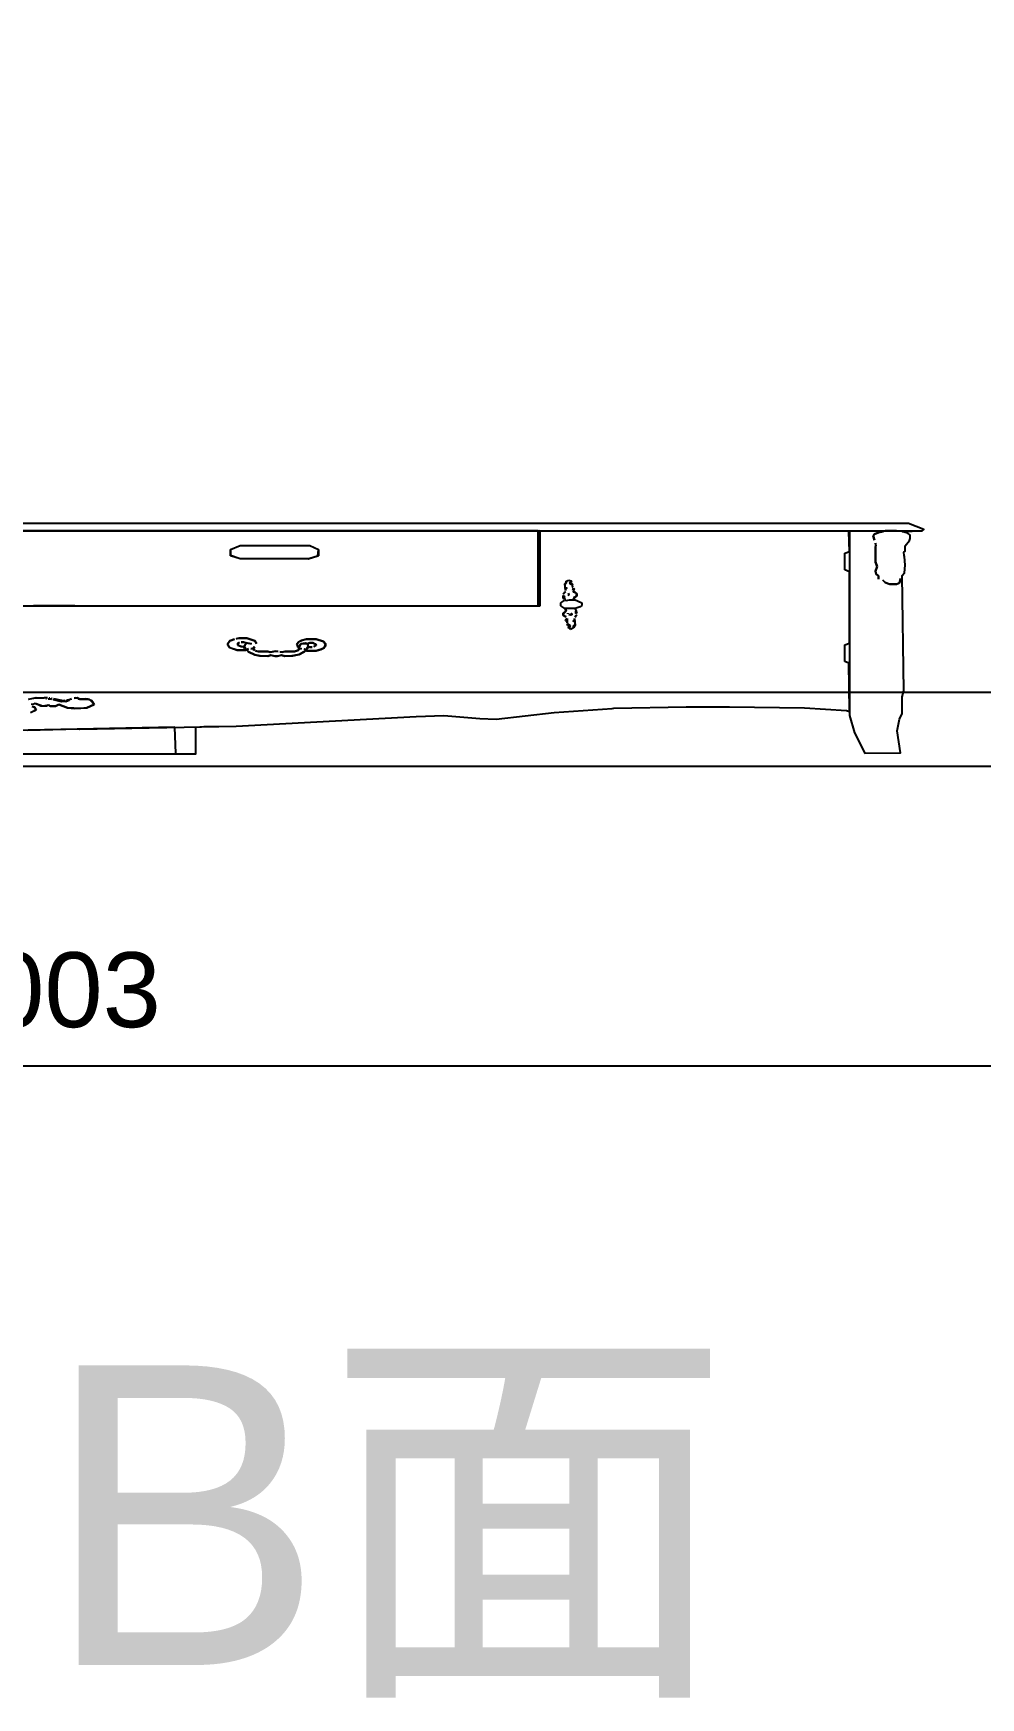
# Model space of a CAD drawing. Header units: inches. Extents: x -9450 to 207408, y -100115 to 6682.
# Drawn here: x 17095 to 17547, y -21844 to -21051 of the extents above; entities that cross this region are included whole.
import ezdxf

# ---------------------------------------------------------------- set-up
doc = ezdxf.new("R2010")
doc.units = ezdxf.units.IN
doc.header["$MEASUREMENT"] = 0
doc.layers.add('furniture', color=5, linetype='Continuous')
doc.layers.add('tag', color=1, linetype='Continuous')
doc.styles.get("Standard").update_dxf_attribs({"font": 'arial.ttf'})
doc.dimstyles.new('DimStyle', dxfattribs={"dimtxt": 100, "dimasz": 50, "dimexe": 0.18, "dimexo": 0.0625, "dimgap": 50, "dimtad": 1, "dimdec": 0, "dimzin": 0, "dimdsep": 46, "dimtxsty": 'Standard', "dimblk": 'ARCHTICK', "dimcen": 0.09, "dimadec": 0, "dimazin": 0, "dimtfac": 1, "dimtdec": 4, "dimtofl": 0, "dimtmove": 0, "dimatfit": 3, "dimfxl": 1, "dimtolj": 1, "dimtzin": 0, "dimarcsym": 0})

# ---------------------------------------------------------------- blocks, each defined once
blk = doc.blocks.new('_ArchTick')
at = {"color": 0, "linetype": 'ByBlock'}
blk.add_lwpolyline([(-0.5, -0.5, 0.4, 0.4, 0), (0.5, 0.5, 0.4, 0.4, 0)], format="xyseb", dxfattribs=at)
blk = doc.blocks.new('*D218')
at = {"color": 0, "linetype": 'ByBlock', "lineweight": -2}
for p, q in [((0, -0.1), (0, -400.2)), ((6002.9, -0.1), (6002.9, -400.2)), ((0, -400), (6002.9, -400))]:
    blk.add_line(p, q, dxfattribs=at)
at = {"layer": 'Defpoints'}
for p in [(0, 0), (6002.9, 0), (6002.9, -400)]:
    blk.add_point(p, dxfattribs=at)
at = {"color": 0, "lineweight": -2, "xscale": 50, "yscale": 50, "zscale": 50, "rotation": 180}
blk.add_blockref('_ArchTick', (0, -400), dxfattribs=at)
at = {"color": 0, "lineweight": -2, "xscale": 50, "yscale": 50, "zscale": 50}
blk.add_blockref('_ArchTick', (6002.9, -400), dxfattribs=at)
at = {"color": 0, "insert": (3001.4, -350), "char_height": 100, "attachment_point": 8}
blk.add_mtext('6003', dxfattribs=at)
blk = doc.blocks.new('柜橱前视')
at = {"linetype": 'Continuous'}
for p, q in [((-3.7245, 2.182), (3.7555, 2.182)), ((2.1689, 2.182), (0.0322, 2.182)), ((2.1689, 1.4654), (2.1689, 2.182)), ((3.5955, 2.1787), (2.1755, 2.182)), ((2.1755, 2.182), (2.1755, 1.462)), ((3.4522, 2.1754), (3.4555, 2.1754)), ((3.4555, 1.9854), (3.4522, 2.1754)), ((3.4555, 2.1754), (3.4555, 0.4154)), ((3.5589, 2.152), (3.5522, 2.1354)), ((3.5522, 2.1354), (3.5589, 2.152)), ((3.5522, 2.1354), (3.5589, 2.0954)), ((3.5589, 2.0954), (3.5522, 2.1354)), ((3.5755, 2.1687), (3.5589, 2.152)), ((3.5589, 2.152), (3.5755, 2.1687)), ((3.6022, 2.182), (3.5755, 2.1687)), ((3.5755, 2.1687), (3.5955, 2.1787)), ((3.6489, 2.182), (3.6022, 2.182)), ((3.5655, 2.0354), (3.5622, 2.0654)), ((3.5622, 2.0654), (3.5622, 1.8854)), ((0.8989, 2.0054), (0.9389, 2.042)), ((0.9389, 2.0387), (0.8989, 2.002)), ((0.8989, 1.9454), (0.8989, 2.0054)), ((0.8989, 2.002), (0.8989, 1.9487)), ((0.9389, 2.042), (0.9489, 2.042)), ((1.2255, 2.0387), (0.9389, 2.0387)), ((0.9489, 2.042), (1.2255, 2.042)), ((1.2255, 2.042), (1.2622, 2.0054)), ((1.2622, 2.002), (1.2255, 2.0387)), ((1.2589, 1.9454), (1.2622, 2.002)), ((1.2622, 2.0054), (1.2622, 1.9454)), ((3.5622, 2.032), (3.5655, 2.0354)), ((3.5622, 1.882), (3.5622, 2.032)), ((0.8989, 1.9487), (0.9389, 1.9187)), ((0.9389, 1.9154), (0.8989, 1.9454)), ((1.2189, 1.9154), (1.2589, 1.9454)), ((1.2622, 1.9454), (1.2222, 1.9154)), ((3.4355, 1.9687), (3.4555, 1.9854)), ((3.4355, 1.8087), (3.4355, 1.9687)), ((0.9389, 1.9187), (0.9522, 1.9187)), ((1.2222, 1.9154), (0.9389, 1.9154)), ((0.9522, 1.9187), (0.9589, 1.9187)), ((0.9589, 1.9187), (1.2189, 1.9154)), ((3.5622, 1.8854), (3.5689, 1.842)), ((3.5689, 1.842), (3.5622, 1.882)), ((3.4555, 1.792), (3.4355, 1.8087)), ((3.4555, 1.1054), (3.4555, 1.792)), ((3.5689, 1.842), (3.5622, 1.7954)), ((3.5622, 1.7954), (3.5689, 1.842)), ((3.5622, 1.7954), (3.5655, 1.7687)), ((3.5655, 1.7687), (3.5622, 1.7954)), ((3.5655, 1.7687), (3.5755, 1.752)), ((3.5755, 1.752), (3.5655, 1.7687)), ((3.5755, 1.752), (3.5755, 1.7187)), ((3.5755, 1.7187), (3.5755, 1.752)), ((3.6622, 1.6854), (3.6655, 1.7254)), ((3.6655, 1.7254), (3.6622, 1.682)), ((2.2789, 1.6754), (2.2855, 1.6854)), ((2.2855, 1.682), (2.2789, 1.672)), ((2.2822, 1.612), (2.2789, 1.6754)), ((2.2789, 1.672), (2.2789, 1.642)), ((2.2855, 1.702), (2.2955, 1.712)), ((2.2955, 1.7087), (2.2855, 1.6987)), ((2.2855, 1.6854), (2.2855, 1.702)), ((2.2855, 1.6987), (2.2855, 1.682)), ((2.2955, 1.712), (2.3055, 1.7054)), ((2.3055, 1.702), (2.2955, 1.7087)), ((2.2989, 1.682), (2.3055, 1.702)), ((2.3089, 1.6987), (2.2989, 1.6854)), ((2.2989, 1.6854), (2.3089, 1.6787)), ((2.3122, 1.6587), (2.2989, 1.682)), ((2.3055, 1.7054), (2.3089, 1.6987)), ((2.3089, 1.6787), (2.3122, 1.6587)), ((2.3122, 1.652), (2.3089, 1.642)), ((2.3122, 1.6454), (2.3122, 1.652)), ((3.6022, 1.6887), (3.5922, 1.712)), ((3.5922, 1.712), (3.6022, 1.6887)), ((3.6155, 1.6754), (3.6022, 1.6887)), ((3.6022, 1.6887), (3.6222, 1.672)), ((3.6489, 1.672), (3.6155, 1.6754)), ((3.6222, 1.672), (3.6489, 1.672)), ((3.6622, 1.682), (3.6489, 1.672)), ((3.6489, 1.672), (3.6589, 1.682)), ((3.6589, 1.682), (3.6622, 1.6854)), ((2.2822, 1.5987), (2.2722, 1.5754)), ((2.2722, 1.5754), (2.2789, 1.5987)), ((2.2789, 1.642), (2.2889, 1.6354)), ((2.2789, 1.5987), (2.2822, 1.5987)), ((2.2889, 1.6354), (2.2822, 1.6287)), ((2.2822, 1.6287), (2.2822, 1.612)), ((2.3089, 1.642), (2.3122, 1.6454)), ((2.3122, 1.612), (2.3155, 1.632)), ((2.3189, 1.6254), (2.3122, 1.612)), ((2.3155, 1.632), (2.3155, 1.6354)), ((2.3155, 1.6354), (2.3189, 1.6254)), ((2.3155, 1.6054), (2.3189, 1.6054)), ((2.3155, 1.5954), (2.3155, 1.6054)), ((2.3255, 1.5854), (2.3155, 1.5954)), ((2.3189, 1.6054), (2.3189, 1.5954)), ((2.3189, 1.5954), (2.3289, 1.582)), ((2.3289, 1.572), (2.3255, 1.5854)), ((2.3289, 1.582), (2.3289, 1.5587)), ((2.2622, 1.492), (2.2789, 1.5187)), ((2.2722, 1.5554), (2.2722, 1.562)), ((2.2722, 1.562), (2.2789, 1.552)), ((2.2722, 1.5387), (2.2722, 1.5554)), ((2.2789, 1.552), (2.2722, 1.542)), ((2.2722, 1.542), (2.2789, 1.5354)), ((2.2789, 1.5254), (2.2722, 1.5387)), ((2.2789, 1.5354), (2.2789, 1.5254)), ((2.2789, 1.5187), (2.2855, 1.5154)), ((2.2855, 1.5154), (2.2989, 1.522)), ((2.2989, 1.5787), (2.2922, 1.572)), ((2.2922, 1.572), (2.2955, 1.562)), ((2.2955, 1.5787), (2.2989, 1.5787)), ((2.2955, 1.562), (2.2955, 1.5787)), ((2.2989, 1.522), (2.3189, 1.522)), ((2.3289, 1.5587), (2.3155, 1.542)), ((2.3155, 1.542), (2.3255, 1.5554)), ((2.3155, 1.542), (2.3189, 1.5254)), ((2.3189, 1.522), (2.3155, 1.542)), ((2.3189, 1.5254), (2.3489, 1.492)), ((2.3255, 1.5554), (2.3289, 1.572)), ((2.1755, 1.462), (-2.1878, 1.462)), ((0.0822, 1.4654), (0.0855, 1.4687)), ((0.0855, 1.4687), (0.2555, 1.4687)), ((0.2555, 1.4687), (2.1689, 1.4654)), ((2.2622, 1.4654), (2.2622, 1.492)), ((2.2789, 1.4387), (2.2622, 1.4654)), ((2.3422, 1.4554), (2.3222, 1.4387)), ((2.3489, 1.4687), (2.3422, 1.4554)), ((2.3489, 1.492), (2.3489, 1.4687)), ((2.2855, 1.412), (2.2722, 1.3854)), ((2.2722, 1.3954), (2.2855, 1.412)), ((2.2722, 1.372), (2.2722, 1.3954)), ((2.2722, 1.3854), (2.2755, 1.3687)), ((2.3189, 1.4387), (2.2789, 1.4387)), ((2.2822, 1.4254), (2.2822, 1.432)), ((2.2822, 1.432), (2.2855, 1.412)), ((2.2855, 1.412), (2.2822, 1.4254)), ((2.2922, 1.3887), (2.2922, 1.3954)), ((2.2922, 1.3954), (2.2922, 1.3887)), ((2.3022, 1.3754), (2.2955, 1.382)), ((2.2955, 1.382), (2.3055, 1.3787)), ((2.3089, 1.3787), (2.3022, 1.3754)), ((2.3055, 1.392), (2.3089, 1.392)), ((2.3055, 1.3787), (2.3055, 1.392)), ((2.3089, 1.392), (2.3089, 1.3787)), ((2.3255, 1.432), (2.3189, 1.4387)), ((2.3222, 1.4387), (2.3289, 1.392)), ((2.3222, 1.4287), (2.3255, 1.432)), ((2.3289, 1.412), (2.3222, 1.4287)), ((2.3222, 1.402), (2.3289, 1.412)), ((2.3289, 1.392), (2.3222, 1.402)), ((2.3289, 1.3787), (2.3222, 1.3554)), ((2.3255, 1.372), (2.3289, 1.3787)), ((2.2855, 1.3587), (2.2722, 1.372)), ((2.2755, 1.3687), (2.2855, 1.3587)), ((2.2822, 1.322), (2.2855, 1.3354)), ((2.2889, 1.3154), (2.2822, 1.322)), ((2.2855, 1.3354), (2.2889, 1.342)), ((2.2889, 1.342), (2.2889, 1.302)), ((2.2889, 1.302), (2.2889, 1.3154)), ((2.3122, 1.3187), (2.3189, 1.3254)), ((2.3222, 1.312), (2.3122, 1.3187)), ((2.3189, 1.3387), (2.3189, 1.342)), ((2.3189, 1.342), (2.3222, 1.2787)), ((2.3189, 1.3254), (2.3189, 1.3387)), ((2.3222, 1.3554), (2.3255, 1.372)), ((2.3222, 1.282), (2.3222, 1.312)), ((2.2922, 1.2754), (2.2889, 1.2954)), ((2.2889, 1.2954), (2.3022, 1.272)), ((2.3022, 1.2687), (2.2922, 1.2754)), ((2.2922, 1.2554), (2.3022, 1.2687)), ((2.3055, 1.242), (2.2922, 1.2554)), ((2.3022, 1.272), (2.2955, 1.2587)), ((2.2955, 1.2587), (2.3022, 1.242)), ((2.3022, 1.242), (2.3155, 1.2554)), ((2.3155, 1.252), (2.3055, 1.242)), ((2.3155, 1.272), (2.3222, 1.282)), ((2.3222, 1.2787), (2.3155, 1.252)), ((2.3155, 1.2554), (2.3155, 1.272)), ((0.8855, 1.0954), (0.8955, 1.1287)), ((0.8955, 1.1287), (0.8855, 1.0954)), ((0.8855, 1.0954), (0.8955, 1.1287)), ((0.8955, 1.1287), (0.8855, 1.0954)), ((0.8855, 1.0954), (0.8955, 1.1287)), ((0.8955, 1.1287), (0.8855, 1.0954)), ((0.8955, 1.1287), (0.9155, 1.1454)), ((0.9155, 1.1454), (0.8955, 1.1287)), ((0.8955, 1.1287), (0.9155, 1.1454)), ((0.9155, 1.1454), (0.8955, 1.1287)), ((0.8955, 1.1287), (0.9155, 1.1454)), ((0.9155, 1.1454), (0.8955, 1.1287)), ((0.9322, 1.1554), (0.9222, 1.1487)), ((0.9222, 1.1487), (0.9289, 1.1554)), ((0.9289, 1.1554), (0.9655, 1.1554)), ((0.9289, 1.1054), (0.9355, 1.112)), ((0.9355, 1.112), (0.9289, 1.1054)), ((0.9289, 1.0887), (0.9289, 1.1054)), ((0.9289, 1.1054), (0.9289, 1.0887)), ((0.9655, 1.1554), (0.9322, 1.1554)), ((0.9422, 1.1154), (0.9522, 1.1154)), ((0.9522, 1.1154), (0.9422, 1.1154)), ((0.9522, 1.1154), (0.9855, 1.0987)), ((0.9655, 1.1054), (0.9522, 1.1154)), ((0.9522, 1.0754), (0.9655, 1.1054)), ((0.9689, 1.1054), (0.9589, 1.0954)), ((0.9655, 1.1554), (0.9989, 1.1287)), ((0.9989, 1.1287), (0.9655, 1.1554)), ((0.9855, 1.0987), (0.9689, 1.1054)), ((0.9989, 1.1287), (1.0055, 1.102)), ((1.0055, 1.102), (0.9989, 1.1287)), ((1.1722, 1.0954), (1.1822, 1.122)), ((1.1789, 1.1154), (1.1722, 1.0954)), ((1.1922, 1.132), (1.1789, 1.1154)), ((1.1822, 1.122), (1.1955, 1.1354)), ((1.1855, 1.092), (1.1922, 1.102)), ((1.2089, 1.1054), (1.1889, 1.0987)), ((1.2122, 1.1454), (1.1922, 1.132)), ((1.1922, 1.102), (1.2189, 1.102)), ((1.1955, 1.1354), (1.2122, 1.1454)), ((1.2055, 1.142), (1.2122, 1.1454)), ((1.2522, 1.1454), (1.2055, 1.142)), ((1.2189, 1.0954), (1.2089, 1.1054)), ((1.2122, 1.1454), (1.2522, 1.1454)), ((1.2522, 1.1454), (1.2122, 1.1454)), ((1.2122, 1.1454), (1.2522, 1.1454)), ((1.2122, 1.1454), (1.2522, 1.1454)), ((1.2522, 1.1454), (1.2122, 1.1454)), ((1.2255, 1.1087), (1.2155, 1.0987)), ((1.2189, 1.102), (1.2255, 1.1087)), ((1.2255, 1.1087), (1.2389, 1.1087)), ((1.2389, 1.1087), (1.2255, 1.1087)), ((1.2389, 1.1087), (1.2489, 1.0987)), ((1.2522, 1.092), (1.2389, 1.1087)), ((1.2522, 1.1454), (1.2822, 1.122)), ((1.2822, 1.122), (1.2522, 1.1454)), ((1.2522, 1.1454), (1.2822, 1.122)), ((1.2822, 1.122), (1.2522, 1.1454)), ((1.2522, 1.1454), (1.2822, 1.122)), ((1.2822, 1.122), (1.2522, 1.1454)), ((1.2822, 1.122), (1.2922, 1.082)), ((1.2922, 1.0954), (1.2822, 1.122)), ((1.2822, 1.122), (1.2922, 1.082)), ((1.2922, 1.0954), (1.2822, 1.122)), ((1.2822, 1.122), (1.2922, 1.0954)), ((1.2922, 1.0954), (1.2822, 1.122)), ((3.4355, 1.092), (3.4555, 1.1054)), ((0.8955, 1.062), (0.8855, 1.0954)), ((0.8855, 1.0954), (0.8955, 1.0654)), ((0.8955, 1.062), (0.8855, 1.0954)), ((0.8855, 1.0954), (0.8955, 1.0654)), ((0.8955, 1.062), (0.8855, 1.0954)), ((0.8855, 1.0954), (0.8955, 1.0654)), ((0.8955, 1.0654), (0.9255, 1.0387)), ((0.8955, 1.0654), (0.9255, 1.0387)), ((0.8955, 1.0654), (0.9255, 1.0387)), ((0.9255, 1.0387), (0.8955, 1.062)), ((0.9255, 1.0387), (0.8955, 1.062)), ((0.9255, 1.0387), (0.8955, 1.062)), ((0.9655, 1.0387), (0.9255, 1.0387)), ((0.9255, 1.0387), (0.9622, 1.0387)), ((0.9655, 1.0387), (0.9255, 1.0387)), ((0.9255, 1.0387), (0.9622, 1.0387)), ((0.9655, 1.0387), (0.9255, 1.0387)), ((0.9255, 1.0387), (0.9622, 1.0387)), ((0.9422, 1.0754), (0.9289, 1.0887)), ((0.9289, 1.0887), (0.9422, 1.0754)), ((0.9555, 1.072), (0.9422, 1.0754)), ((0.9422, 1.0754), (0.9522, 1.0754)), ((0.9589, 1.0954), (0.9555, 1.0687)), ((0.9555, 1.0554), (0.9555, 1.072)), ((0.9555, 1.0687), (0.9622, 1.062)), ((0.9622, 1.062), (0.9555, 1.0554)), ((0.9622, 1.0487), (0.9722, 1.052)), ((0.9622, 1.0487), (0.9722, 1.052)), ((0.9622, 1.0487), (0.9722, 1.052)), ((0.9622, 1.0387), (0.9622, 1.0487)), ((0.9622, 1.0387), (0.9622, 1.0487)), ((0.9622, 1.0387), (0.9622, 1.0487)), ((0.9722, 1.052), (0.9655, 1.0454)), ((0.9722, 1.052), (0.9655, 1.0454)), ((0.9722, 1.052), (0.9655, 1.0454)), ((0.9655, 1.0454), (0.9722, 1.022)), ((0.9655, 1.0454), (0.9722, 1.022)), ((0.9655, 1.0454), (0.9722, 1.022)), ((0.9722, 1.022), (0.9655, 1.0387)), ((0.9722, 1.022), (0.9655, 1.0387)), ((0.9722, 1.022), (0.9655, 1.0387)), ((0.9822, 1.052), (0.9922, 1.0554)), ((0.9889, 1.052), (0.9822, 1.052)), ((0.9989, 1.0387), (0.9889, 1.052)), ((0.9955, 1.0654), (0.9922, 1.0687)), ((0.9922, 1.0687), (0.9955, 1.0654)), ((0.9955, 1.0587), (0.9922, 1.0687)), ((0.9922, 1.0687), (0.9989, 1.0687)), ((0.9989, 1.0687), (0.9922, 1.0454)), ((0.9922, 1.0554), (0.9955, 1.0587)), ((0.9922, 1.0454), (0.9989, 1.0387)), ((1.0022, 1.032), (1.0122, 1.0254)), ((1.0122, 1.0254), (1.0022, 1.032)), ((1.1789, 1.0387), (1.1622, 1.0254)), ((1.1622, 1.0254), (1.1789, 1.0387)), ((1.1722, 1.0954), (1.1755, 1.072)), ((1.1822, 1.0554), (1.1722, 1.0954)), ((1.1755, 1.072), (1.1855, 1.072)), ((1.1889, 1.0987), (1.1789, 1.0587)), ((1.1789, 1.0587), (1.1922, 1.052)), ((1.1789, 1.0387), (1.1822, 1.0554)), ((1.1855, 1.052), (1.1789, 1.0387)), ((1.2089, 1.032), (1.1822, 0.9987)), ((1.2089, 1.032), (1.1822, 0.9987)), ((1.2089, 1.032), (1.1822, 0.9987)), ((1.1855, 1.072), (1.1855, 1.092)), ((1.1922, 1.052), (1.1855, 1.052)), ((1.2089, 1.0387), (1.2022, 1.052)), ((1.2022, 1.052), (1.2155, 1.0487)), ((1.2089, 1.0387), (1.2022, 1.052)), ((1.2022, 1.052), (1.2155, 1.0487)), ((1.2089, 1.0387), (1.2022, 1.052)), ((1.2022, 1.052), (1.2155, 1.0487)), ((1.2022, 1.022), (1.2089, 1.0387)), ((1.2022, 1.022), (1.2089, 1.0387)), ((1.2022, 1.022), (1.2089, 1.0387)), ((1.2155, 1.0487), (1.2089, 1.0454)), ((1.2155, 1.0487), (1.2089, 1.0454)), ((1.2155, 1.0487), (1.2089, 1.0454)), ((1.2089, 1.0454), (1.2122, 1.032)), ((1.2089, 1.0454), (1.2122, 1.032)), ((1.2089, 1.0454), (1.2122, 1.032)), ((1.2522, 1.032), (1.2089, 1.032)), ((1.2522, 1.032), (1.2089, 1.032)), ((1.2522, 1.032), (1.2089, 1.032)), ((1.2122, 1.062), (1.2189, 1.0687)), ((1.2189, 1.0554), (1.2122, 1.062)), ((1.2122, 1.032), (1.2522, 1.032)), ((1.2122, 1.032), (1.2522, 1.032)), ((1.2122, 1.032), (1.2522, 1.032)), ((1.2155, 1.0987), (1.2189, 1.0754)), ((1.2222, 1.072), (1.2155, 1.0654)), ((1.2155, 1.0654), (1.2189, 1.0554)), ((1.2189, 1.0687), (1.2189, 1.0954)), ((1.2189, 1.0754), (1.2255, 1.0687)), ((1.2355, 1.0687), (1.2222, 1.072)), ((1.2255, 1.0687), (1.2355, 1.0687)), ((1.2422, 1.072), (1.2522, 1.092)), ((1.2522, 1.0854), (1.2422, 1.072)), ((1.2489, 1.0987), (1.2522, 1.0854)), ((1.2822, 1.0554), (1.2522, 1.032)), ((1.2722, 1.0454), (1.2522, 1.032)), ((1.2522, 1.032), (1.2722, 1.0454)), ((1.2722, 1.0454), (1.2522, 1.032)), ((1.2522, 1.032), (1.2722, 1.0454)), ((1.2522, 1.032), (1.2722, 1.0454)), ((1.2855, 1.062), (1.2722, 1.0454)), ((1.2722, 1.0454), (1.2855, 1.062)), ((1.2855, 1.062), (1.2722, 1.0454)), ((1.2722, 1.0454), (1.2855, 1.062)), ((1.2722, 1.0454), (1.2855, 1.062)), ((1.2922, 1.0954), (1.2822, 1.0554)), ((1.2855, 1.062), (1.2922, 1.0954)), ((1.2855, 1.062), (1.2922, 1.0954)), ((1.2855, 1.062), (1.2922, 1.0954)), ((1.2922, 1.082), (1.2855, 1.062)), ((1.2922, 1.082), (1.2855, 1.062)), ((3.4355, 0.932), (3.4355, 1.092)), ((0.9989, 0.9954), (0.9722, 1.022)), ((0.9722, 1.022), (0.9989, 0.9954)), ((0.9989, 0.9954), (0.9722, 1.022)), ((0.9722, 1.022), (0.9989, 0.9954)), ((0.9989, 0.9954), (0.9722, 1.022)), ((0.9722, 1.022), (0.9989, 0.9954)), ((1.0289, 0.982), (0.9989, 0.9954)), ((0.9989, 0.9954), (1.0189, 0.9854)), ((1.0289, 0.982), (0.9989, 0.9954)), ((0.9989, 0.9954), (1.0189, 0.9854)), ((1.0289, 0.982), (0.9989, 0.9954)), ((0.9989, 0.9954), (1.0189, 0.9854)), ((1.0122, 1.0254), (1.0522, 1.0254)), ((1.0522, 1.0254), (1.0122, 1.0254)), ((1.0189, 0.9854), (1.0522, 0.982)), ((1.0189, 0.9854), (1.0522, 0.982)), ((1.0189, 0.9854), (1.0522, 0.982)), ((1.0522, 0.982), (1.0289, 0.982)), ((1.0522, 0.982), (1.0289, 0.982)), ((1.0522, 0.982), (1.0289, 0.982)), ((1.0522, 1.0254), (1.0622, 1.0187)), ((1.0622, 1.0187), (1.0522, 1.0254)), ((1.0655, 0.992), (1.0522, 0.982)), ((1.0522, 0.982), (1.0655, 0.992)), ((1.0655, 0.992), (1.0522, 0.982)), ((1.0522, 0.982), (1.0655, 0.992)), ((1.0655, 0.992), (1.0522, 0.982)), ((1.0522, 0.982), (1.0655, 0.992)), ((1.0622, 1.0187), (1.0855, 1.0287)), ((1.0855, 1.0287), (1.0622, 1.0187)), ((1.0822, 0.982), (1.0655, 0.992)), ((1.0655, 0.992), (1.0822, 0.982)), ((1.0822, 0.982), (1.0655, 0.992)), ((1.0655, 0.992), (1.0822, 0.982)), ((1.0822, 0.982), (1.0655, 0.992)), ((1.0655, 0.992), (1.0822, 0.982)), ((1.0922, 0.982), (1.0822, 0.982)), ((1.0822, 0.982), (1.0922, 0.982)), ((1.0922, 0.982), (1.0822, 0.982)), ((1.0822, 0.982), (1.0922, 0.982)), ((1.0922, 0.982), (1.0822, 0.982)), ((1.0822, 0.982), (1.0922, 0.982)), ((1.0855, 1.0287), (1.0955, 1.0254)), ((1.0955, 1.0254), (1.0855, 1.0287)), ((1.1089, 0.992), (1.0922, 0.982)), ((1.0922, 0.982), (1.1089, 0.992)), ((1.1089, 0.992), (1.0922, 0.982)), ((1.0922, 0.982), (1.1089, 0.992)), ((1.1089, 0.992), (1.0922, 0.982)), ((1.0922, 0.982), (1.1089, 0.992)), ((1.1122, 1.0187), (1.1022, 1.022)), ((1.1022, 1.022), (1.1122, 1.0187)), ((1.1222, 0.982), (1.1089, 0.992)), ((1.1089, 0.992), (1.1222, 0.982)), ((1.1222, 0.982), (1.1089, 0.992)), ((1.1089, 0.992), (1.1222, 0.982)), ((1.1222, 0.982), (1.1089, 0.992)), ((1.1089, 0.992), (1.1222, 0.982)), ((1.1222, 1.0254), (1.1122, 1.0187)), ((1.1122, 1.0187), (1.1222, 1.0254)), ((1.1622, 1.0254), (1.1222, 1.0254)), ((1.1222, 1.0254), (1.1622, 1.0254)), ((1.1222, 0.982), (1.1555, 0.9854)), ((1.1222, 0.982), (1.1555, 0.9854)), ((1.1222, 0.982), (1.1555, 0.9854)), ((1.1455, 0.982), (1.1222, 0.982)), ((1.1455, 0.982), (1.1222, 0.982)), ((1.1455, 0.982), (1.1222, 0.982)), ((1.1822, 0.9987), (1.1455, 0.982)), ((1.1822, 0.9987), (1.1455, 0.982)), ((1.1822, 0.9987), (1.1455, 0.982)), ((1.1555, 0.9854), (1.1822, 0.9987)), ((1.1555, 0.9854), (1.1822, 0.9987)), ((1.1555, 0.9854), (1.1822, 0.9987)), ((1.1822, 0.9987), (1.2022, 1.022)), ((1.1822, 0.9987), (1.2022, 1.022)), ((1.1822, 0.9987), (1.2022, 1.022)), ((3.4522, 0.9154), (3.4355, 0.932)), ((3.4555, 0.462), (3.4522, 0.9154)), ((0.0922, 0.5787), (0.0622, 0.5654)), ((0.0655, 0.5687), (0.0955, 0.5854)), ((0.1289, 0.5787), (0.0922, 0.5787)), ((0.0955, 0.5854), (0.1422, 0.582)), ((0.1322, 0.5854), (0.1289, 0.5787)), ((0.1422, 0.582), (0.1322, 0.5854)), ((0.1355, 0.5754), (0.1389, 0.5754)), ((0.1389, 0.5754), (0.1355, 0.5754)), ((0.1455, 0.572), (0.1589, 0.5687)), ((0.1589, 0.5687), (0.1455, 0.572)), ((0.1489, 0.5787), (0.1522, 0.5787)), ((0.1522, 0.5787), (0.1489, 0.5787)), ((0.1589, 0.5754), (0.1622, 0.5754)), ((0.1622, 0.5754), (0.1589, 0.5754)), ((0.1989, 0.5487), (0.1655, 0.5654)), ((0.1655, 0.5654), (0.1989, 0.5487)), ((0.1689, 0.572), (0.2022, 0.5554)), ((0.2089, 0.552), (0.1689, 0.572)), ((0.1989, 0.5487), (0.2089, 0.552)), ((0.2022, 0.5554), (0.2155, 0.5554)), ((0.2155, 0.5554), (0.2122, 0.552)), ((0.2122, 0.552), (0.2189, 0.5487)), ((0.2422, 0.572), (0.2189, 0.5487)), ((0.2189, 0.5487), (0.2322, 0.5587)), ((0.2222, 0.5587), (0.2422, 0.572)), ((0.2322, 0.5587), (0.2222, 0.5587)), ((0.2522, 0.5787), (0.2655, 0.582)), ((0.2655, 0.582), (0.2522, 0.5787)), ((0.2589, 0.582), (0.2655, 0.582)), ((0.2722, 0.5754), (0.2589, 0.582)), ((0.2655, 0.582), (0.2755, 0.5687)), ((0.2655, 0.582), (0.2755, 0.5687)), ((0.2722, 0.5754), (0.2655, 0.582)), ((0.2689, 0.5687), (0.2722, 0.5754)), ((0.2689, 0.5687), (0.2722, 0.5754)), ((0.2989, 0.572), (0.2689, 0.5687)), ((0.3089, 0.5687), (0.2689, 0.5687)), ((0.2755, 0.5687), (0.3122, 0.5687)), ((0.2755, 0.5687), (0.3122, 0.5687)), ((0.3155, 0.5654), (0.2989, 0.572)), ((0.3255, 0.552), (0.3089, 0.5687)), ((0.3122, 0.5687), (0.3289, 0.5454)), ((0.3122, 0.5687), (0.3222, 0.5587)), ((0.3289, 0.5454), (0.3155, 0.5654)), ((0.3222, 0.5587), (0.3355, 0.5187)), ((0.3355, 0.5187), (0.3255, 0.552)), ((0.0955, 0.5254), (0.0755, 0.5187)), ((0.0955, 0.5254), (0.0755, 0.5187)), ((0.0789, 0.5187), (0.0922, 0.532)), ((0.0789, 0.5187), (0.0922, 0.532)), ((0.0889, 0.492), (0.0789, 0.4987)), ((0.0789, 0.4987), (0.0889, 0.492)), ((0.0955, 0.4687), (0.0889, 0.492)), ((0.0889, 0.492), (0.0955, 0.4687)), ((0.0922, 0.532), (0.1155, 0.5054)), ((0.0922, 0.532), (0.1155, 0.5054)), ((0.1222, 0.502), (0.0955, 0.5254)), ((0.1222, 0.502), (0.0955, 0.5254)), ((0.1155, 0.5054), (0.1389, 0.5054)), ((0.1155, 0.5054), (0.1389, 0.5054)), ((0.1489, 0.512), (0.1222, 0.502)), ((0.1489, 0.512), (0.1222, 0.502)), ((0.1389, 0.5054), (0.1455, 0.5154)), ((0.1389, 0.5054), (0.1455, 0.5154)), ((0.1455, 0.5154), (0.1555, 0.502)), ((0.1455, 0.5154), (0.1555, 0.502)), ((0.1555, 0.502), (0.1489, 0.512)), ((0.1555, 0.502), (0.1489, 0.512)), ((0.1755, 0.502), (0.1555, 0.502)), ((0.1555, 0.502), (0.1755, 0.502)), ((0.1755, 0.502), (0.1555, 0.502)), ((0.1555, 0.502), (0.1755, 0.502)), ((0.1889, 0.5187), (0.1755, 0.502)), ((0.1755, 0.502), (0.1889, 0.5187)), ((0.1889, 0.5187), (0.1755, 0.502)), ((0.1755, 0.502), (0.1889, 0.5187)), ((0.2255, 0.4854), (0.1889, 0.5187)), ((0.1889, 0.5187), (0.2255, 0.4854)), ((0.2255, 0.4854), (0.1889, 0.5187)), ((0.1889, 0.5187), (0.2255, 0.4854)), ((0.2189, 0.5487), (0.1989, 0.5487)), ((0.2789, 0.4787), (0.2255, 0.4854)), ((0.2255, 0.4854), (0.2555, 0.4787)), ((0.2789, 0.4787), (0.2255, 0.4854)), ((0.2255, 0.4854), (0.2555, 0.4787)), ((0.2555, 0.4787), (0.3055, 0.4854)), ((0.2555, 0.4787), (0.3055, 0.4854)), ((0.3055, 0.4854), (0.2789, 0.4787)), ((0.3055, 0.4854), (0.2789, 0.4787)), ((0.3355, 0.5187), (0.3055, 0.4854)), ((0.3055, 0.4854), (0.3355, 0.5187)), ((0.3355, 0.5187), (0.3055, 0.4854)), ((0.3055, 0.4854), (0.3355, 0.5187)), ((0.3289, 0.5454), (0.3355, 0.5187)), ((0.3355, 0.5187), (0.3289, 0.5454)), ((0.0722, 0.442), (0.0955, 0.4687)), ((0.0955, 0.4687), (0.0755, 0.442)), ((0.6689, 0.302), (-0.0045, 0.2687)), ((0.0589, 0.272), (0.2722, 0.2854)), ((0.2722, 0.2854), (0.2755, 0.282)), ((0.2755, 0.282), (0.9222, 0.312)), ((0.6722, 0.0487), (0.6689, 0.302))]:
    blk.add_line(p, q, dxfattribs=at)
blk.add_lwpolyline([(-0.7911, 0.0454), (0.7555, 0.0454), (0.7555, 0.302), (0.7889, 0.3087), (0.9222, 0.312), (1.6656, 0.4023), (1.7789, 0.412), (1.9289, 0.3854), (1.9955, 0.3787), (2.2355, 0.442), (2.4755, 0.4787), (2.4822, 0.482), (2.7809, 0.4954), (2.9589, 0.4954), (3.2689, 0.4854), (3.4431, 0.4595), (3.4555, 0.452), (3.4555, 0.412), (3.4755, 0.2454), (3.5189, 0.052), (3.6655, 0.0554), (3.6522, 0.2654), (3.6622, 0.3787), (3.6722, 0.432), (3.6722, 0.592), (3.6789, 0.6487), (3.6722, 1.7554), (3.6822, 1.782), (3.6855, 1.8554), (3.6822, 1.9387), (3.6808, 1.9458), (3.679, 1.979), (3.6855, 1.9887), (3.6855, 2.0392), (3.7022, 2.092), (3.7055, 2.1087), (3.7055, 2.142), (3.6955, 2.162), (3.6855, 2.1687), (3.6754, 2.1724), (3.6722, 2.1787), (3.7555, 2.182), (3.7622, 2.1954), (3.6989, 2.2554), (-3.7011, 2.2554)])
blk = doc.blocks.new('房间1墙面整体铺贴方案7带名字')
blk.add_lwpolyline([(0, -3200), (6002.9, -3200), (6002.9, -3101.9), (0, -3101.9)], close=True)
at = {"layer": 'furniture', "xscale": 323.1035621505, "yscale": 139.228454545455}
blk.add_blockref('柜橱前视', (2959.4, -3190), dxfattribs=at)
blk = doc.blocks.new('房间1墙面7铺贴带名字')
blk.add_lwpolyline([(0, 0), (6002.9, 0), (6002.9, 3200), (0, 3200)], close=True)
blk.add_blockref('房间1墙面整体铺贴方案7带名字', (0, 3200, -1))
at = {"layer": 'tag', "insert": (3001.4, -800), "char_height": 400, "attachment_point": 1}
blk.add_mtext('B面', dxfattribs=at)
dim = blk.add_linear_dim(base=(6002.9, -400), p1=(0, 0), p2=(6002.9, 0), dimstyle='DimStyle', override={"dimpost": '<>'})
dim.commit()
dim.dimension.update_dxf_attribs({"geometry": '*D218', "text_midpoint": (3001.4, -400)})

msp = doc.modelspace()

# ---------------------------------------------------------------- block references
at = {"xscale": 0.35714285657746, "yscale": 0.35714285657746, "zscale": 0.35714285657746}
msp.add_blockref('房间1墙面7铺贴带名字', (16028.57, -21400), dxfattribs=at)

doc.saveas('drawing.dxf')
